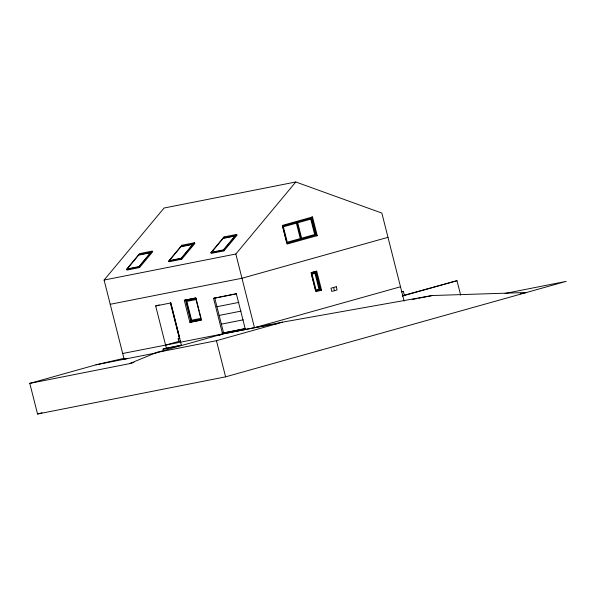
<?xml version="1.0" encoding="UTF-8"?>
<svg xmlns="http://www.w3.org/2000/svg" width="596" height="596" viewBox="0 0 596 596"><rect width="100%" height="100%" fill="white"/><g stroke="black" fill="none" stroke-linecap="round" stroke-linejoin="round"><path stroke-width="0.89" d="M126.859 358.628L124.139 359.254L104.099 280.053L164.056 208.026L295.795 181.981L381.85 213.077L404.125 301.099M126.412 269.444L139.598 253.605L152.166 251.125L152.68 251.728L139.494 267.567L126.918 270.055L126.412 269.444L138.98 266.963L152.166 251.125M168.638 261.1L181.817 245.261L194.393 242.773L194.899 243.384L181.72 259.223L169.145 261.711L168.638 261.1L181.206 258.612L194.393 242.773M210.857 252.749L224.044 236.91L236.619 234.429L237.126 235.04L223.94 250.879L211.371 253.36L210.857 252.749L223.433 250.268L236.619 234.429M104.099 280.053L235.837 254.008L295.795 181.981M505.043 293.463L566.2 281.372L225.601 376.843L37.555 414.019L29.8 383.377L129.451 363.672L156.398 352.564L222.584 334.006L282.638 322.138L432.271 295.534L526.484 292.502L520.152 293.754M219.216 335.399L222.584 334.006M312.52 216.974L282.467 225.392L287.19 244.04L317.236 235.614L312.52 216.974L311.678 217.138L316.394 235.785L317.236 235.614M387.981 237.32L241.976 278.25L110.23 304.288M155.675 305.949L170.687 302.977L181.378 345.218L166.366 348.183L155.675 305.949L159.206 304.958M184.298 300.287L195.652 298.045L201.232 320.097L189.878 322.339L184.298 300.287L195.965 297.881M213.554 298.335L236.359 293.828L245.18 328.687L222.375 333.194L213.554 298.335L236.642 293.672M311.127 272.685L315.098 271.567M316.737 271.18L311.179 272.737L315.977 291.712L321.542 290.155L316.737 271.18L315.895 271.351L320.693 290.319L321.542 290.155M311.201 273.534L315.44 272.342L319.829 289.693L315.589 290.878L311.417 274.398M189.878 322.339L201.545 319.933M180.588 341.046L178.822 341.396L178.167 338.796L179.359 338.468L170.329 302.79M122.679 353.488L165.584 345.106L178.822 341.396M29.8 383.377L95.986 364.819L124.072 358.3M163.49 350.843L163.058 349.114L166.366 348.183M222.375 333.194L245.463 328.538M181.378 345.218L163.058 349.114M400.497 286.773L254.485 327.703L165.584 345.106M129.451 363.672L133.921 362.42M156.398 352.564L216.452 340.689L282.638 322.138M401.533 291.816L403.321 291.31L404.46 295.817M402.218 295.825L456.998 280.701L460.641 295.117M402.345 296.018L456.998 280.701M37.555 414.019L42.033 412.767M138.652 254.738L151.228 252.25M180.879 246.394L193.454 243.906M223.105 238.042L235.681 235.562M196.576 298.611L186.161 300.675L191.331 321.102L200.882 319.218M196.315 299.52L186.839 301.39L191.592 320.201L201.075 318.324L199.712 312.952M216.951 306.716L238.847 302.388M219.157 315.433L241.052 311.105M221.362 324.149L243.257 319.821M401.212 291.727L403.321 291.31M178.167 338.796L179.932 338.454M412.298 299.49L416.835 298.589M418.653 298.231L432.271 295.534M95.986 364.819L158.812 352.4M270.912 324.783L254.485 327.703L235.837 254.008M275.471 323.971L277.296 323.643M224.044 236.91L224.558 237.521M223.433 250.268L223.94 250.879M181.817 245.261L182.331 245.872M181.206 258.612L181.72 259.223M138.98 266.963L139.494 267.567M333.618 287.458L334.438 290.706M296.853 222.159L301.166 239.182M214.746 298L223.567 332.866M216.452 340.689L225.601 376.843M196.538 300.414L199.258 311.164M185.49 299.952L191.07 322.004M170.776 302.619L179.619 337.56M138.652 255.118L127.164 268.923L138.987 266.583L150.475 252.779L138.652 255.118M180.879 246.766L169.391 260.571L181.214 258.232L192.702 244.435L180.879 246.766M223.105 238.422L211.61 252.227L223.433 249.888L234.928 236.083L223.105 238.422M311.216 218.136L282.489 226.189L286.803 243.213L315.522 235.159L311.216 218.136M296.398 223.157L283.361 226.808L287.257 242.214L300.295 238.556L296.398 223.157M310.762 219.127L297.724 222.785L301.621 238.191L314.658 234.533L310.762 219.127M314.979 273.34L312.066 274.16L316.051 289.887L318.957 289.067L314.979 273.34M336.263 286.721L330.966 288.203L331.786 291.444L337.083 289.961L336.263 286.721"/></g></svg>
